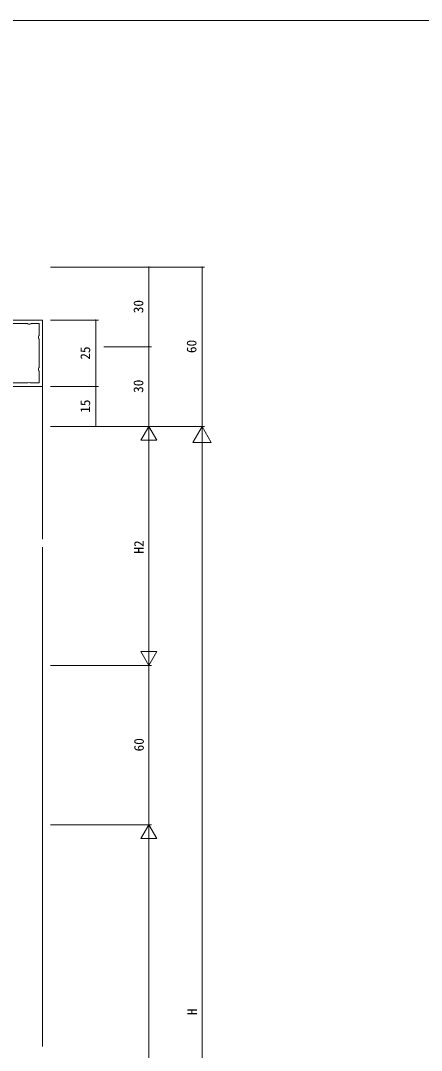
# Model space of a CAD drawing. Units: millimetres, scale not verified. Extents: x -810 to 539, y -420 to 386.
# Drawn here: x -297.6 to -146.8, y -5.8 to 382 of the extents above; entities that cross this region are included whole.
import ezdxf
from ezdxf.enums import TextEntityAlignment as Align

# ---------------------------------------------------------------- set-up
doc = ezdxf.new("R2010")
doc.units = ezdxf.units.MM
doc.header["$LTSCALE"] = 2
for name, color, linetype, lineweight in [('0-1_YKK_ZWAK', 7, 'Continuous', 9), ('0-3_YKK_12', 2, 'Continuous', 9), ('0-5_YKK_D', 6, 'Continuous', 9), ('0-7_YKK_11', 7, 'Continuous', 9)]:
    doc.layers.add(name, color=color, linetype=linetype, lineweight=lineweight)
doc.styles.add('ＭＳ ゴシック', font='')
doc.styles.get('ＭＳ ゴシック').set_extended_font_data('MS Gothic')

msp = doc.modelspace()

# ---------------------------------------------------------------- linework, layer by layer
at = {"layer": '0-1_YKK_ZWAK'}
msp.add_line((510, 382), (-590, 382), dxfattribs=at)
at = {"layer": '0-3_YKK_12'}
for p, q in [((-289.389, 246.2), (-289.389, 186.737)), ((-289.389, 183.737), (-289.389, -4.302))]:
    msp.add_line(p, q, dxfattribs=at)
at = {"layer": '0-5_YKK_D'}
for p, q in [((-286.389, 289.198), (-228.389, 289.198)), ((-286.389, 289.198), (-248.389, 289.198)), ((-249.389, 289.198), (-249.389, 259.198)), ((-229.389, 289.198), (-229.389, 229.198)), ((-286.389, 269.2), (-268.389, 269.2)), ((-269.389, 269.2), (-269.389, 244.2)), ((-266.389, 259.198), (-248.389, 259.198)), ((-266.389, 259.198), (-248.389, 259.198)), ((-249.389, 259.198), (-249.389, 229.2)), ((-286.389, 244.2), (-268.389, 244.2)), ((-286.389, 244.2), (-268.389, 244.2)), ((-269.389, 229.2), (-269.389, 244.2)), ((-286.389, 229.2), (-248.389, 229.2)), ((-286.389, 229.2), (-268.389, 229.2)), ((-286.389, 229.198), (-228.389, 229.198)), ((-286.389, 229.198), (-248.389, 229.198)), ((-286.389, 229.198), (-228.389, 229.198)), ((-249.389, 229.198), (-252.389, 224.002)), ((-249.389, 229.198), (-246.389, 224.002)), ((-249.389, 229.198), (-249.389, 218.806)), ((-229.389, 229.198), (-232.889, 223.136)), ((-229.389, 229.198), (-225.889, 223.136)), ((-229.389, 229.198), (-229.389, 217.073)), ((-252.389, 224.002), (-246.389, 224.002)), ((-249.389, 223.198), (-249.389, 145.198)), ((-232.889, 223.136), (-225.889, 223.136)), ((-229.389, -203.802), (-229.389, 222.198)), ((-249.389, 139.198), (-249.389, 149.59)), ((-249.389, 139.198), (-252.389, 144.394)), ((-246.389, 144.394), (-252.389, 144.394)), ((-249.389, 139.198), (-246.389, 144.394)), ((-286.389, 139.198), (-248.389, 139.198)), ((-286.389, 139.198), (-248.389, 139.198)), ((-249.389, 139.198), (-249.389, 79.198)), ((-286.389, 79.198), (-248.389, 79.198)), ((-286.389, 79.198), (-248.389, 79.198)), ((-249.389, 79.198), (-252.389, 74.002)), ((-249.389, 79.198), (-246.389, 74.002)), ((-249.389, 79.198), (-249.389, 68.806)), ((-252.389, 74.002), (-246.389, 74.002)), ((-249.389, 73.198), (-249.389, -204.802))]:
    msp.add_line(p, q, dxfattribs=at)
for centre, start, end in [((-249.389, 289.198), 90, 270), ((-249.389, 289.198), 270, 90), ((-229.389, 289.198), 90, 270), ((-229.389, 289.198), 270, 90), ((-269.389, 269.2), 90, 270), ((-269.389, 269.2), 270, 90), ((-249.389, 259.198), 90, 270), ((-249.389, 259.198), 90, 270), ((-249.389, 259.198), 270, 90), ((-249.389, 259.198), 270, 90), ((-269.389, 244.2), 90, 270), ((-269.389, 244.2), 90, 270), ((-269.389, 244.2), 270, 90), ((-269.389, 244.2), 270, 90), ((-269.389, 229.2), 90, 270), ((-269.389, 229.2), 270, 90)]:
    msp.add_arc(centre, 0.106, start, end, dxfattribs=at)
at = {"layer": '0-7_YKK_11'}
for points in [[(-349.389, 244.2), (-289.389, 244.2), (-289.389, 269.2), (-309.389, 269.2)], [(-303.856, 267.853), (-303.696, 267.9), (-295.082, 267.9), (-294.922, 267.853)], [(-293.856, 267.853), (-293.696, 267.9), (-290.689, 267.9), (-290.689, 263.392), (-290.735, 263.232)], [(-290.735, 262.167), (-290.689, 262.007), (-290.689, 251.392), (-290.735, 251.232)], [(-290.735, 250.167), (-290.689, 250.007), (-290.689, 245.6), (-293.889, 245.6), (-294.005, 245.623)], [(-294.774, 245.623), (-294.889, 245.6), (-303.889, 245.6), (-304.005, 245.623)]]:
    msp.add_lwpolyline(points, dxfattribs=at)
for centre, start, end in [((-294.389, 268.7), 237.79576, 302.20422), ((-289.889, 262.7), 147.79576, 212.20422), ((-289.889, 250.7), 147.79576, 212.20422), ((-294.389, 244.7), 67.38013, 112.61986)]:
    msp.add_arc(centre, 1, start, end, dxfattribs=at)

# ---------------------------------------------------------------- texts
at = {"layer": '0-5_YKK_D', "color": 4, "style": 'ＭＳ ゴシック'}
for s, p in [('30', (-250.389, 271.798)), ('60', (-230.389, 256.798)), ('25', (-270.389, 254.3)), ('30', (-250.389, 241.799)), ('15', (-270.389, 234.3)), ('H2', (-250.189, 181.273)), ('60', (-250.189, 106.798)), ('H', (-230.189, 7.473))]:
    msp.add_text(s, height=3.666, rotation=90, dxfattribs=at).set_placement(p, align=Align.BOTTOM_LEFT)

doc.saveas('drawing.dxf')
